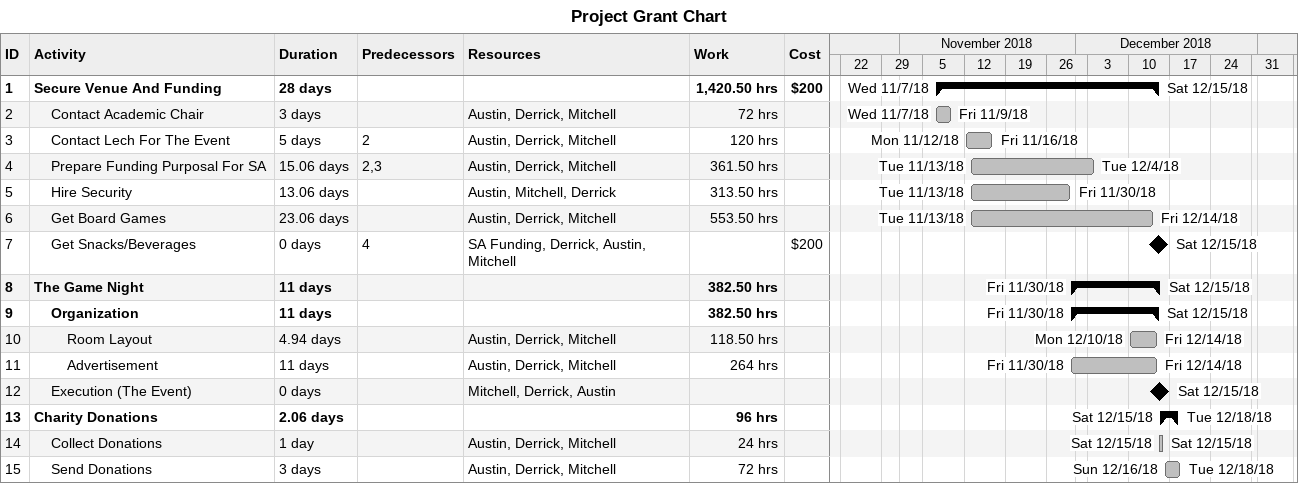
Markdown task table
Project Grant Chart

| ID | Level | Task | Duration | Start | Finish | Predecessors | Resources | Work (h) | Cost ($) |
|---|---|---|---|---|---|---|---|---|---|
| 1 | 1 | **Secure Venue And Funding** | 28d | 2018-11-07 | 2018-12-15 |  |  | 1420.50 | 200 |
| 2 | 2 | Contact Academic Chair | 3d | 2018-11-07 | 2018-11-09 |  | Austin, Derrick, Mitchell | 72 |  |
| 3 | 2 | Contact Lech For The Event | 5d | 2018-11-12 | 2018-11-16 | 2 | Austin, Derrick, Mitchell | 120 |  |
| 4 | 2 | Prepare Funding Purposal For SA | 15.06d | 2018-11-13 | 2018-12-04 | 2, 3 | Austin, Derrick, Mitchell | 361.50 |  |
| 5 | 2 | Hire Security | 13.06d | 2018-11-13 | 2018-11-30 |  | Austin, Mitchell, Derrick | 313.50 |  |
| 6 | 2 | Get Board Games | 23.06d | 2018-11-13 | 2018-12-14 |  | Austin, Derrick, Mitchell | 553.50 |  |
| 7 | 2 | Get Snacks/Beverages | 0d | 2018-12-15 | 2018-12-15 | 4 | SA Funding, Derrick, Austin, Mitchell |  | 200 |
| 8 | 1 | **The Game Night** | 11d | 2018-11-30 | 2018-12-15 |  |  | 382.50 |  |
| 9 | 2 | **Organization** | 11d | 2018-11-30 | 2018-12-15 |  |  | 382.50 |  |
| 10 | 3 | Room Layout | 4.94d | 2018-12-10 | 2018-12-14 |  | Austin, Derrick, Mitchell | 118.50 |  |
| 11 | 3 | Advertisement | 11d | 2018-11-30 | 2018-12-14 |  | Austin, Derrick, Mitchell | 264 |  |
| 12 | 2 | Execution (The Event) | 0d | 2018-12-15 | 2018-12-15 |  | Mitchell, Derrick, Austin |  |  |
| 13 | 1 | **Charity Donations** | 2.06d | 2018-12-15 | 2018-12-18 |  |  | 96 |  |
| 14 | 2 | Collect Donations | 1d | 2018-12-15 | 2018-12-15 |  | Austin, Derrick, Mitchell | 24 |  |
| 15 | 2 | Send Donations | 3d | 2018-12-16 | 2018-12-18 |  | Austin, Derrick, Mitchell | 72 |  |
